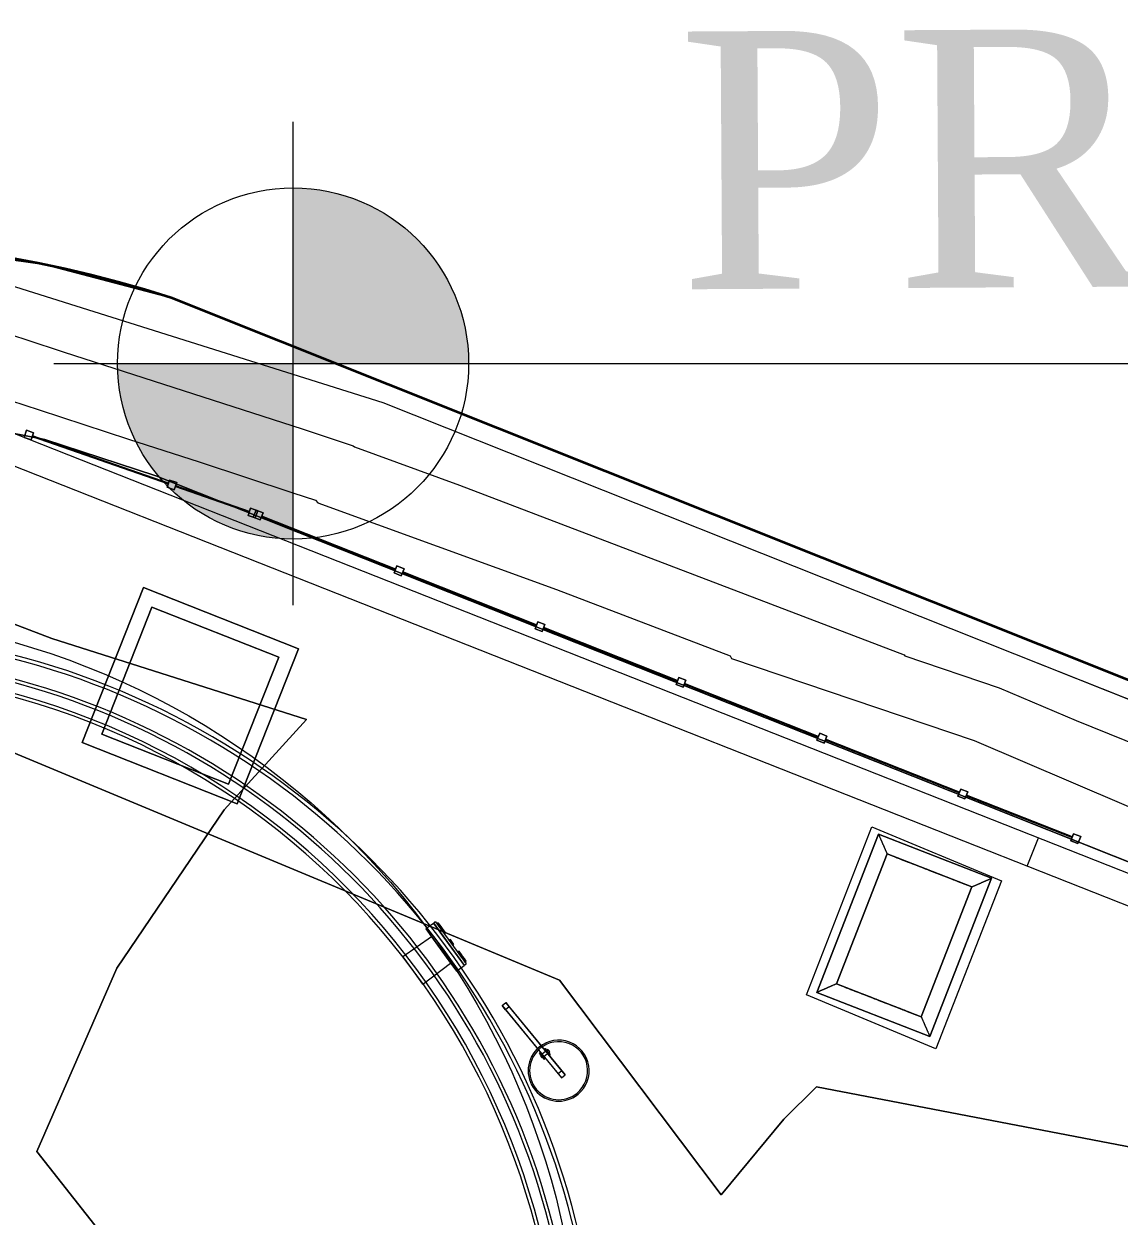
# Model space of a CAD drawing. Header units: metres. Extents: x -207 to 292, y -187 to 169.
# Drawn here: x -72.85 to -65.63, y 22.79 to 30.66 of the extents above; entities that cross this region are included whole.
import ezdxf

# ---------------------------------------------------------------- set-up
doc = ezdxf.new("R2010")
doc.units = ezdxf.units.M
for name, color, linetype, lineweight in [('A-FLOR', 7, 'Continuous', 9), ('A-GLAZ-CWMG', 7, 'Continuous', 9), ('C-TOPO', 7, 'Continuous', 9), ('C-TOPO-MAJR', 7, 'Continuous', 35), ('C-TOPO-MINR', 7, 'Continuous', 9), ('CERCO INTERIOR', 7, 'Continuous', 9), ('cota nivel', 7, 'Continuous', 9), ('EQUIPOS PIS', 7, 'Continuous', 9), ('P-SANR-FIXT', 7, 'Continuous', 9), ('solera', 7, 'Continuous', 35)]:
    doc.layers.add(name, color=color, linetype=linetype, lineweight=lineweight)
doc.layers.add('PR10-ARQ-PL-001-Emplazamiento-C-1_dwg', color=7, linetype='Continuous', lineweight=9, true_color=0x767676)
doc.layers.add('TEXTO', color=5, linetype='Continuous', lineweight=9, true_color=0x0000ff)
doc.styles.add('Times New Roman_3', font='times.ttf', dxfattribs={"height": 1.7})

# ---------------------------------------------------------------- blocks, each defined once
blk = doc.blocks.new('Quad Corner Mullion - 50x50 mm-2128574-PLANTA EMPLAZAMIENTO ACTUALIZADO')
at = {"layer": 'A-GLAZ-CWMG'}
for p, q in [((0.025, 0.025), (-0.025, 0.025)), ((-0.025, 0.025), (-0.025, -0.025)), ((0.025, -0.025), (0.025, 0.025)), ((-0.025, -0.025), (0.025, -0.025))]:
    blk.add_line(p, q, dxfattribs=at)
blk = doc.blocks.new('Quad Corner Mullion - 50x50 mm-2128575-PLANTA EMPLAZAMIENTO ACTUALIZADO')
at = {"layer": 'A-GLAZ-CWMG'}
for p, q in [((-0.025, -0.025), (-0.025, 0.025)), ((-0.025, 0.025), (0.025, 0.025)), ((0.025, 0.025), (0.025, -0.025)), ((0.025, -0.025), (-0.025, -0.025))]:
    blk.add_line(p, q, dxfattribs=at)
blk = doc.blocks.new('Circular Mullion - 5mm-2127248-PLANTA EMPLAZAMIENTO ACTUALIZADO')
at = {"layer": 'A-GLAZ-CWMG'}
for p, q in [((-107.6478, -45.3968), (-107.9974, -46.2801)), ((-107.6455, -45.3977), (-107.9951, -46.281)), ((-107.9951, -46.281), (-107.6455, -45.3977)), ((-107.9927, -46.2819), (-107.6432, -45.3986)), ((-107.6455, -45.3977), (-107.6478, -45.3968)), ((-107.6432, -45.3986), (-107.6455, -45.3977)), ((-107.9974, -46.2801), (-107.9951, -46.281)), ((-107.9951, -46.281), (-107.9927, -46.2819))]:
    blk.add_line(p, q, dxfattribs=at)
blk = doc.blocks.new('Circular Mullion - 5mm-2134687-PLANTA EMPLAZAMIENTO ACTUALIZADO')
at = {"layer": 'A-GLAZ-CWMG'}
for p, q in [((-66.6341, 25.5665), (-66.6351, 25.5642)), ((-66.6351, 25.5642), (-65.9361, 25.2876)), ((-66.6332, 25.5688), (-66.6341, 25.5665)), ((-65.9352, 25.2899), (-66.6341, 25.5665)), ((-66.6341, 25.5665), (-65.9352, 25.2899)), ((-65.9343, 25.2922), (-66.6332, 25.5688)), ((-65.9361, 25.2876), (-65.9352, 25.2899)), ((-65.9352, 25.2899), (-65.9343, 25.2922))]:
    blk.add_line(p, q, dxfattribs=at)
blk = doc.blocks.new('Rectangular Mullion - 50 x 50 mm-2128568-PLANTA EMPLAZAMIENTO ACTUALIZADO')
at = {"layer": 'A-GLAZ-CWMG'}
for p, q in [((0.025, 0.025), (-0.025, 0.025)), ((-0.025, 0.025), (-0.025, -0.025)), ((0.025, -0.025), (0.025, 0.025)), ((-0.025, -0.025), (0.025, -0.025))]:
    blk.add_line(p, q, dxfattribs=at)
blk = doc.blocks.new('Rectangular Mullion - 50 x 50 mm-2128569-PLANTA EMPLAZAMIENTO ACTUALIZADO')
at = {"layer": 'A-GLAZ-CWMG'}
for p, q in [((-0.025, -0.025), (-0.025, 0.025)), ((-0.025, 0.025), (0.025, 0.025)), ((0.025, 0.025), (0.025, -0.025)), ((0.025, -0.025), (-0.025, -0.025))]:
    blk.add_line(p, q, dxfattribs=at)
blk = doc.blocks.new('Quad Corner Mullion - 50x50 mm-2128572-PLANTA EMPLAZAMIENTO ACTUALIZADO')
at = {"layer": 'A-GLAZ-CWMG'}
for p, q in [((0.025, 0.025), (-0.025, 0.025)), ((-0.025, 0.025), (-0.025, -0.025)), ((0.025, -0.025), (0.025, 0.025)), ((-0.025, -0.025), (0.025, -0.025))]:
    blk.add_line(p, q, dxfattribs=at)
blk = doc.blocks.new('Quad Corner Mullion - 50x50 mm-2128573-PLANTA EMPLAZAMIENTO ACTUALIZADO')
at = {"layer": 'A-GLAZ-CWMG'}
for p, q in [((-0.025, -0.025), (-0.025, 0.025)), ((-0.025, 0.025), (0.025, 0.025)), ((0.025, 0.025), (0.025, -0.025)), ((0.025, -0.025), (-0.025, -0.025))]:
    blk.add_line(p, q, dxfattribs=at)
blk = doc.blocks.new('Circular Mullion - 5mm-2134485-PLANTA EMPLAZAMIENTO ACTUALIZADO')
at = {"layer": 'A-GLAZ-CWMG'}
for p, q in [((-71.8517, 27.6064), (-71.8525, 27.604)), ((-71.8525, 27.604), (-71.3658, 27.4347)), ((-71.8508, 27.6087), (-71.8517, 27.6064)), ((-71.365, 27.437), (-71.8517, 27.6064)), ((-71.8517, 27.6064), (-71.365, 27.437)), ((-71.3642, 27.4394), (-71.8508, 27.6087)), ((-71.3658, 27.4347), (-71.365, 27.437)), ((-71.365, 27.437), (-71.3642, 27.4394))]:
    blk.add_line(p, q, dxfattribs=at)
blk = doc.blocks.new('M_Tuberia Exterior 01 - M_Tuberia Exterior 01-2175267-PLANTA EMPLAZAMIENTO ACTUALIZADO')
at = {"layer": 'P-SANR-FIXT'}
for p, q in [((-0.0134, 0.0158), (-0.0488, 0.0158)), ((-0.0488, 0.0158), (-0.0488, -0.0158)), ((0.5335, 0.0158), (-0.0488, 0.0158)), ((-0.0134, -0.0158), (-0.0134, 0.0158)), ((0.5689, 0.0158), (-0.0134, 0.0158)), ((0.119, 0.0158), (0.119, 0.025)), ((0.119, 0.025), (0.169, 0.025)), ((0.169, 0.025), (0.119, 0.025)), ((0.119, 0.025), (0.119, 0.0158)), ((0.169, 0.0158), (0.119, 0.0158)), ((0.119, 0.0158), (0.169, 0.0158)), ((0.1347, 0.0305), (0.1347, 0.025)), ((0.1534, 0.0305), (0.1347, 0.0305)), ((0.1534, 0.0305), (0.1347, 0.0305)), ((0.1534, 0.025), (0.1347, 0.025)), ((0.1534, 0.025), (0.1347, 0.025)), ((0.1347, 0.0158), (0.1347, -0.0158)), ((0.1347, 0.0158), (0.1534, 0.0158)), ((0.1347, 0.0158), (0.1534, 0.0158)), ((0.1534, 0.025), (0.1534, 0.0305)), ((0.1534, -0.0158), (0.1534, 0.0158)), ((0.169, 0.025), (0.169, 0.0158)), ((0.169, 0.0158), (0.169, 0.025)), ((0.5335, -0.0158), (0.5335, 0.0158)), ((0.5335, 0.0158), (0.5689, 0.0158)), ((0.5689, 0.0158), (0.5689, -0.0158)), ((-0.0488, -0.0158), (-0.0134, -0.0158)), ((0.5335, -0.0158), (-0.0488, -0.0158)), ((-0.0134, -0.0158), (0.5689, -0.0158)), ((0.119, -0.025), (0.119, -0.0158)), ((0.119, -0.0158), (0.169, -0.0158)), ((0.169, -0.0158), (0.119, -0.0158)), ((0.119, -0.0158), (0.119, -0.025)), ((0.169, -0.025), (0.119, -0.025)), ((0.119, -0.025), (0.169, -0.025)), ((0.1534, -0.0158), (0.1347, -0.0158)), ((0.1534, -0.0158), (0.1347, -0.0158)), ((0.1347, -0.025), (0.1347, -0.0345)), ((0.1347, -0.025), (0.1534, -0.025)), ((0.1347, -0.025), (0.1534, -0.025)), ((0.1347, -0.0345), (0.1534, -0.0345)), ((0.1347, -0.0345), (0.1534, -0.0345)), ((0.1534, -0.0345), (0.1534, -0.025)), ((0.169, -0.0158), (0.169, -0.025)), ((0.169, -0.025), (0.169, -0.0158)), ((0.5689, -0.0158), (0.5335, -0.0158))]:
    blk.add_line(p, q, dxfattribs=at)
for radius, start, end in [(0.2013, 0, 180), (0.2013, 360, 180), (0.1913, 360, 180), (0.1913, 0, 180), (0.2013, 180, 0), (0.2013, 180, 360), (0.1913, 180, 360), (0.1913, 180, 0)]:
    blk.add_arc((0, 0), radius, start, end, dxfattribs=at)
blk = doc.blocks.new('M_Estanque-Terraza - M_Estanque-Terraza-2331352-PLANTA EMPLAZAMIENTO ACTUALIZADO')
at = {"layer": 'P-SANR-FIXT'}
for p, q in [((3.6169, -3.2808), (3.4623, -3.4409)), ((3.6169, -3.2808), (3.4623, -3.4409)), ((3.5412, -3.3623), (3.6169, -3.2808)), ((3.7793, -3.4431), (3.6169, -3.2808)), ((3.4623, -3.4409), (3.5412, -3.3623)), ((3.4623, -3.4409), (3.6302, -3.5975)), ((3.8256, -3.3968), (3.5855, -3.6454)), ((3.8256, -3.3968), (3.5855, -3.6454)), ((3.7793, -3.4431), (3.6302, -3.5975)), ((3.7793, -3.4431), (3.6302, -3.5975)), ((3.8698, -3.441), (3.6313, -3.688)), ((3.8698, -3.441), (3.6313, -3.688)), ((3.634, -3.6906), (3.8725, -3.4436)), ((3.634, -3.6906), (3.8725, -3.4436)), ((3.8817, -3.4528), (3.6435, -3.6994)), ((3.8817, -3.4528), (3.6435, -3.6994)), ((3.8256, -3.3968), (3.7793, -3.4431)), ((3.8698, -3.441), (3.8256, -3.3968)), ((3.8817, -3.4528), (3.8725, -3.4436)), ((3.8394, -3.4966), (3.8157, -3.5211)), ((3.8394, -3.4966), (3.8157, -3.5211)), ((3.8157, -3.5211), (3.8236, -3.5288)), ((3.8157, -3.5211), (3.8236, -3.5288)), ((3.8435, -3.4924), (3.8198, -3.5169)), ((3.8435, -3.4924), (3.8198, -3.5169)), ((3.8236, -3.5288), (3.8473, -3.5042)), ((3.8236, -3.5288), (3.8473, -3.5042)), ((3.8277, -3.5246), (3.8514, -3.5)), ((3.8277, -3.5246), (3.8514, -3.5)), ((3.8573, -3.478), (3.8434, -3.4924)), ((3.8434, -3.4924), (3.8514, -3.5)), ((3.8514, -3.5), (3.8435, -3.4924)), ((3.8514, -3.5), (3.8435, -3.4924)), ((3.8514, -3.5), (3.8653, -3.4857)), ((3.8712, -3.4636), (3.8573, -3.478)), ((3.8653, -3.4857), (3.8792, -3.4713)), ((3.8792, -3.4713), (3.8712, -3.4636)), ((3.6302, -3.5975), (3.5855, -3.6454)), ((3.7765, -3.5618), (3.7487, -3.5905)), ((3.7765, -3.5618), (3.7487, -3.5905)), ((3.7765, -3.5618), (3.7487, -3.5905)), ((3.7765, -3.5618), (3.7487, -3.5905)), ((3.7487, -3.5905), (3.7566, -3.5982)), ((3.7487, -3.5905), (3.7566, -3.5982)), ((3.7566, -3.5982), (3.7844, -3.5694)), ((3.7566, -3.5982), (3.7844, -3.5694)), ((3.7566, -3.5982), (3.7844, -3.5694)), ((3.7566, -3.5982), (3.7844, -3.5694)), ((3.7844, -3.5694), (3.7765, -3.5618)), ((3.7844, -3.5694), (3.7765, -3.5618)), ((3.5855, -3.6454), (3.6313, -3.688)), ((3.634, -3.6906), (3.6435, -3.6994)), ((3.6678, -3.6743), (3.6539, -3.6887)), ((3.6539, -3.6887), (3.6618, -3.6963)), ((3.6618, -3.6963), (3.6757, -3.6819)), ((3.6817, -3.6599), (3.6678, -3.6743)), ((3.6757, -3.6819), (3.6896, -3.6675)), ((3.7054, -3.6354), (3.6817, -3.6599)), ((3.7054, -3.6354), (3.6817, -3.6599)), ((3.6896, -3.6675), (3.6817, -3.6599)), ((3.6817, -3.6599), (3.6896, -3.6676)), ((3.6817, -3.6599), (3.6896, -3.6676)), ((3.7095, -3.6311), (3.6857, -3.6557)), ((3.7095, -3.6311), (3.6857, -3.6557)), ((3.6896, -3.6676), (3.7133, -3.643)), ((3.6896, -3.6676), (3.7133, -3.643)), ((3.6937, -3.6634), (3.7174, -3.6388)), ((3.6937, -3.6634), (3.7174, -3.6388)), ((3.7174, -3.6388), (3.7095, -3.6311)), ((3.7174, -3.6388), (3.7095, -3.6311))]:
    blk.add_line(p, q, dxfattribs=at)
for radius, start, end in [(4.9059, 180, 0), (4.8832, 180, 0), (5.1516, 223.86377, 0), (5.1516, 223.86377, 0), (5.1266, 223.88055, 0), (5.1266, 223.88055, 0), (4.9983, 223.96935, 0), (4.9755, 223.98556, 360)]:
    blk.add_arc((0, 0), radius, start, end, dxfattribs=at)
blk = doc.blocks.new('YADRAN_LASQUEMAS_ARQ_MO_002_TERRAZAS_rvt-1-PLANTA EMPLAZAMIENTO ACTUALIZADO')
at = {"layer": 'A-GLAZ-CWMG', "lineweight": 9}
for name, p, rotation in [('Quad Corner Mullion - 50x50 mm-2128574-PLANTA EMPLAZAMIENTO ACTUALIZADO', (-72.8197, 27.9432), 160.8149540690579), ('Quad Corner Mullion - 50x50 mm-2128575-PLANTA EMPLAZAMIENTO ACTUALIZADO', (-72.8197, 27.9432), 160.8149540690579), ('Circular Mullion - 5mm-2127248-PLANTA EMPLAZAMIENTO ACTUALIZADO', (-22.0242, -78.0229), 272.4049540690578), ('Circular Mullion - 5mm-2127248-PLANTA EMPLAZAMIENTO ACTUALIZADO', (-22.0242, -78.0229), 272.4049540690578), ('Circular Mullion - 5mm-2127248-PLANTA EMPLAZAMIENTO ACTUALIZADO', (-22.0242, -78.0229), 272.4049540690578), ('Circular Mullion - 5mm-2127248-PLANTA EMPLAZAMIENTO ACTUALIZADO', (-22.0242, -78.0229), 272.4049540690578), ('Quad Corner Mullion - 50x50 mm-2128574-PLANTA EMPLAZAMIENTO ACTUALIZADO', (-71.3066, 27.4155), 158.4099999999995), ('Quad Corner Mullion - 50x50 mm-2128575-PLANTA EMPLAZAMIENTO ACTUALIZADO', (-71.3066, 27.4155), 158.4099999999995), ('Circular Mullion - 5mm-2127248-PLANTA EMPLAZAMIENTO ACTUALIZADO', (-25.0023, -80.5888), 269.9999999999995), ('Circular Mullion - 5mm-2127248-PLANTA EMPLAZAMIENTO ACTUALIZADO', (-25.0023, -80.5888), 269.9999999999995), ('Circular Mullion - 5mm-2127248-PLANTA EMPLAZAMIENTO ACTUALIZADO', (-25.0023, -80.5888), 269.9999999999995), ('Circular Mullion - 5mm-2127248-PLANTA EMPLAZAMIENTO ACTUALIZADO', (-25.0023, -80.5888), 269.9999999999995), ('Circular Mullion - 5mm-2127248-PLANTA EMPLAZAMIENTO ACTUALIZADO', (-24.0725, -80.9567), 269.9999999999992), ('Circular Mullion - 5mm-2127248-PLANTA EMPLAZAMIENTO ACTUALIZADO', (-24.0725, -80.9567), 269.9999999999992), ('Circular Mullion - 5mm-2127248-PLANTA EMPLAZAMIENTO ACTUALIZADO', (-24.0725, -80.9567), 269.9999999999992), ('Circular Mullion - 5mm-2127248-PLANTA EMPLAZAMIENTO ACTUALIZADO', (-24.0725, -80.9567), 269.9999999999992), ('Circular Mullion - 5mm-2127248-PLANTA EMPLAZAMIENTO ACTUALIZADO', (-23.1427, -81.3247), 269.9999999999995), ('Circular Mullion - 5mm-2127248-PLANTA EMPLAZAMIENTO ACTUALIZADO', (-23.1427, -81.3247), 269.9999999999995), ('Circular Mullion - 5mm-2127248-PLANTA EMPLAZAMIENTO ACTUALIZADO', (-23.1427, -81.3247), 269.9999999999995), ('Circular Mullion - 5mm-2127248-PLANTA EMPLAZAMIENTO ACTUALIZADO', (-23.1427, -81.3247), 269.9999999999995), ('Circular Mullion - 5mm-2127248-PLANTA EMPLAZAMIENTO ACTUALIZADO', (-22.2128, -81.6927), 269.9999999999995), ('Circular Mullion - 5mm-2127248-PLANTA EMPLAZAMIENTO ACTUALIZADO', (-22.2128, -81.6927), 269.9999999999995), ('Circular Mullion - 5mm-2127248-PLANTA EMPLAZAMIENTO ACTUALIZADO', (-22.2128, -81.6927), 269.9999999999995), ('Circular Mullion - 5mm-2127248-PLANTA EMPLAZAMIENTO ACTUALIZADO', (-22.2128, -81.6927), 269.9999999999995), ('Circular Mullion - 5mm-2127248-PLANTA EMPLAZAMIENTO ACTUALIZADO', (-21.283, -82.0606), 269.9999999999992), ('Circular Mullion - 5mm-2127248-PLANTA EMPLAZAMIENTO ACTUALIZADO', (-21.283, -82.0606), 269.9999999999992), ('Circular Mullion - 5mm-2127248-PLANTA EMPLAZAMIENTO ACTUALIZADO', (-21.283, -82.0606), 269.9999999999992), ('Circular Mullion - 5mm-2127248-PLANTA EMPLAZAMIENTO ACTUALIZADO', (-21.283, -82.0606), 269.9999999999992)]:
    blk.add_blockref(name, p, dxfattribs=dict(at, rotation=rotation))
at = {"layer": 'A-GLAZ-CWMG', "lineweight": 9, "extrusion": (0, 0, -1)}
for name, p, rotation in [('Rectangular Mullion - 50 x 50 mm-2128568-PLANTA EMPLAZAMIENTO ACTUALIZADO', (71.8753, 27.6146), 199.1850459309422), ('Rectangular Mullion - 50 x 50 mm-2128569-PLANTA EMPLAZAMIENTO ACTUALIZADO', (71.8753, 27.6146), 199.1850459309422), ('Quad Corner Mullion - 50x50 mm-2128572-PLANTA EMPLAZAMIENTO ACTUALIZADO', (71.3414, 27.4288), 199.1850459309422), ('Quad Corner Mullion - 50x50 mm-2128573-PLANTA EMPLAZAMIENTO ACTUALIZADO', (71.3414, 27.4288), 199.1850459309422), ('Rectangular Mullion - 50 x 50 mm-2128568-PLANTA EMPLAZAMIENTO ACTUALIZADO', (70.3768, 27.0475), 201.5900000000006), ('Rectangular Mullion - 50 x 50 mm-2128569-PLANTA EMPLAZAMIENTO ACTUALIZADO', (70.3768, 27.0475), 201.5900000000006), ('Rectangular Mullion - 50 x 50 mm-2128568-PLANTA EMPLAZAMIENTO ACTUALIZADO', (69.4469, 26.6796), 201.5900000000006), ('Rectangular Mullion - 50 x 50 mm-2128569-PLANTA EMPLAZAMIENTO ACTUALIZADO', (69.4469, 26.6796), 201.5900000000006), ('Rectangular Mullion - 50 x 50 mm-2128568-PLANTA EMPLAZAMIENTO ACTUALIZADO', (68.5171, 26.3116), 201.5900000000006), ('Rectangular Mullion - 50 x 50 mm-2128569-PLANTA EMPLAZAMIENTO ACTUALIZADO', (68.5171, 26.3116), 201.5900000000006), ('Rectangular Mullion - 50 x 50 mm-2128568-PLANTA EMPLAZAMIENTO ACTUALIZADO', (67.5872, 25.9436), 201.5900000000006), ('Rectangular Mullion - 50 x 50 mm-2128569-PLANTA EMPLAZAMIENTO ACTUALIZADO', (67.5872, 25.9436), 201.5900000000006), ('Rectangular Mullion - 50 x 50 mm-2128568-PLANTA EMPLAZAMIENTO ACTUALIZADO', (66.6574, 25.5757), 201.5900000000006), ('Rectangular Mullion - 50 x 50 mm-2128569-PLANTA EMPLAZAMIENTO ACTUALIZADO', (66.6574, 25.5757), 201.5900000000006), ('Quad Corner Mullion - 50x50 mm-2128572-PLANTA EMPLAZAMIENTO ACTUALIZADO', (65.912, 25.2807), 201.5900000000006), ('Quad Corner Mullion - 50x50 mm-2128573-PLANTA EMPLAZAMIENTO ACTUALIZADO', (65.912, 25.2807), 201.5900000000006)]:
    blk.add_blockref(name, p, dxfattribs=dict(at, rotation=rotation))
at = {"layer": 'A-GLAZ-CWMG', "lineweight": 9}
for name in ['Circular Mullion - 5mm-2134485-PLANTA EMPLAZAMIENTO ACTUALIZADO', 'Circular Mullion - 5mm-2134485-PLANTA EMPLAZAMIENTO ACTUALIZADO', 'Circular Mullion - 5mm-2134485-PLANTA EMPLAZAMIENTO ACTUALIZADO', 'Circular Mullion - 5mm-2134485-PLANTA EMPLAZAMIENTO ACTUALIZADO', 'Circular Mullion - 5mm-2134687-PLANTA EMPLAZAMIENTO ACTUALIZADO', 'Circular Mullion - 5mm-2134687-PLANTA EMPLAZAMIENTO ACTUALIZADO', 'Circular Mullion - 5mm-2134687-PLANTA EMPLAZAMIENTO ACTUALIZADO', 'Circular Mullion - 5mm-2134687-PLANTA EMPLAZAMIENTO ACTUALIZADO']:
    blk.add_blockref(name, (0, 0), dxfattribs=at)
at = {"layer": 'P-SANR-FIXT', "lineweight": 9}
for name, p, rotation in [('M_Estanque-Terraza - M_Estanque-Terraza-2331352-PLANTA EMPLAZAMIENTO ACTUALIZADO', (-74.2068, 21.5044), 80.0659520337387), ('M_Tuberia Exterior 01 - M_Tuberia Exterior 01-2175267-PLANTA EMPLAZAMIENTO ACTUALIZADO', (-69.324, 23.7507), 129.4099999999997)]:
    blk.add_blockref(name, p, dxfattribs=dict(at, rotation=rotation))
blk = doc.blocks.new('PR10-ARQ-PL-001-Emplazamiento-C-1_dwg_M_Camara Rectangular - 1_10 x 1_10 x 1_00 x 0_05-360549-PLANTA EMPLAZAMIENTO-674646-PLANTA EMPLAZAMIENTO ACTUALIZADO')
at = {"layer": 'P-SANR-FIXT', "flags": 128}
for points in [[(0.55, 0.55), (-0.55, 0.55), (-0.55, -0.55), (0.55, -0.55), (0.55, 0.55), (0.55, -0.55), (-0.55, -0.55), (-0.55, 0.55)], [(0.45, 0.45), (-0.45, 0.45), (-0.45, -0.45), (0.45, -0.45), (0.45, 0.45), (0.45, -0.45), (-0.45, -0.45), (-0.45, 0.45)]]:
    blk.add_lwpolyline(points, close=True, dxfattribs=at)
blk = doc.blocks.new('PR10-ARQ-PL-001-Emplazamiento-C-1_dwg_M_Pediluvio - M_Pediluvio-365787-PLANTA EMPLAZAMIENTO-674649-PLANTA EMPLAZAMIENTO ACTUALIZADO')
at = {"layer": 'P-SANR-FIXT', "flags": 128}
for points in [[(-0.4, 0.56), (-0.4, -0.56), (-0.4, 0.56), (0.4, 0.56), (0.4, -0.56), (-0.4, -0.56), (0.4, -0.56), (0.4, 0.56)], [(0.2696, 0.46), (0.2804, 0.46), (0.3, 0.46), (-0.3, 0.46), (-0.2804, 0.46), (-0.2696, 0.46), (-0.25, 0.46), (-0.2304, 0.46), (-0.2196, 0.46), (-0.2, 0.46), (-0.1804, 0.46), (-0.1696, 0.46), (-0.15, 0.46), (-0.1304, 0.46), (-0.1196, 0.46), (-0.1, 0.46), (-0.0804, 0.46), (-0.0696, 0.46), (-0.05, 0.46), (-0.0304, 0.46), (-0.0196, 0.46), (0, 0.46), (0.0196, 0.46), (0.0304, 0.46), (0.05, 0.46), (0.0696, 0.46), (0.0804, 0.46), (0.1, 0.46), (0.1196, 0.46), (0.1304, 0.46), (0.15, 0.46), (0.1696, 0.46), (0.1804, 0.46), (0.2, 0.46), (0.2196, 0.46), (0.2304, 0.46), (0.25, 0.46)], [(-0.3, -0.46), (-0.3, 0.46), (-0.3, -0.46), (0.3, -0.46), (-0.3, -0.46), (-0.3, 0.46), (-0.3, -0.46), (0.3, -0.46), (0.3, 0.46), (-0.3, 0.46), (-0.3, -0.46), (-0.3, 0.46), (0.3, 0.46), (-0.3, 0.46), (0.3, 0.46), (0.3, -0.46)], [(0.3, -0.46), (0.3, 0.46), (0.3, -0.46), (0.3, 0.46)], [(0.2804, -0.46), (0.3, -0.46), (-0.3, -0.46), (-0.2804, -0.46), (-0.2696, -0.46), (-0.25, -0.46), (-0.2304, -0.46), (-0.2196, -0.46), (-0.2, -0.46), (-0.1804, -0.46), (-0.1696, -0.46), (-0.15, -0.46), (-0.1304, -0.46), (-0.1196, -0.46), (-0.1, -0.46), (-0.0804, -0.46), (-0.0696, -0.46), (-0.05, -0.46), (-0.0304, -0.46), (-0.0196, -0.46), (0, -0.46), (0.0196, -0.46), (0.0304, -0.46), (0.05, -0.46), (0.0696, -0.46), (0.0804, -0.46), (0.1, -0.46), (0.1196, -0.46), (0.1304, -0.46), (0.15, -0.46), (0.1696, -0.46), (0.1804, -0.46), (0.2, -0.46), (0.2196, -0.46), (0.2304, -0.46), (0.25, -0.46), (0.2696, -0.46)]]:
    blk.add_lwpolyline(points, close=True, dxfattribs=at)
at = {"layer": 'P-SANR-FIXT'}
for points, knots in [([(-0.4, 0.56), (-0.4, 0.56), (-0.3991, 0.5591), (-0.3963, 0.5563), (-0.3934, 0.5534), (-0.3904, 0.5504), (-0.3876, 0.5476), (-0.3846, 0.5446), (-0.3813, 0.5414), (-0.3778, 0.5378), (-0.375, 0.535), (-0.3721, 0.5321), (-0.3691, 0.5291), (-0.3661, 0.5261), (-0.363, 0.523), (-0.3598, 0.5198), (-0.3565, 0.5165), (-0.3533, 0.5133), (-0.35, 0.51), (-0.3467, 0.5067), (-0.3435, 0.5035), (-0.3402, 0.5002), (-0.337, 0.497), (-0.3339, 0.4939), (-0.3309, 0.4909), (-0.3279, 0.4879), (-0.325, 0.485), (-0.3222, 0.4822), (-0.3187, 0.4786), (-0.3154, 0.4754), (-0.3124, 0.4724), (-0.3096, 0.4696), (-0.3066, 0.4666), (-0.3037, 0.4637), (-0.3009, 0.4609), (-0.3, 0.46), (-0.3, 0.46)], [-1, -1, -1, -1, -0.916667, -0.875, -0.833333, -0.791667, -0.770833, -0.75, -0.708333, -0.6875, -0.666667, -0.645833, -0.625, -0.604167, -0.583333, -0.5625, -0.541667, -0.520833, -0.5, -0.479167, -0.458333, -0.4375, -0.416667, -0.395833, -0.375, -0.354167, -0.333333, -0.3125, -0.291667, -0.25, -0.229167, -0.208333, -0.166667, -0.125, -0.083333, 0, 0, 0, 0]), ([(0.3, 0.46), (0.3, 0.46), (0.3009, 0.4609), (0.3037, 0.4637), (0.3066, 0.4666), (0.3096, 0.4696), (0.3124, 0.4724), (0.3154, 0.4754), (0.3195, 0.4795), (0.324, 0.484), (0.3279, 0.4879), (0.3309, 0.4909), (0.3339, 0.4939), (0.337, 0.497), (0.3402, 0.5002), (0.3435, 0.5035), (0.3467, 0.5067), (0.35, 0.51), (0.3533, 0.5133), (0.3565, 0.5165), (0.3598, 0.5198), (0.363, 0.523), (0.3661, 0.5261), (0.3691, 0.5291), (0.3721, 0.5321), (0.375, 0.535), (0.3778, 0.5378), (0.3814, 0.5413), (0.3846, 0.5446), (0.3876, 0.5476), (0.3904, 0.5504), (0.3934, 0.5534), (0.3963, 0.5563), (0.3991, 0.5591), (0.4, 0.56), (0.4, 0.56)], [0, 0, 0, 0, 0.083333, 0.125, 0.166667, 0.208333, 0.229167, 0.25, 0.291667, 0.333333, 0.354167, 0.375, 0.395833, 0.416667, 0.4375, 0.458333, 0.479167, 0.5, 0.520833, 0.541667, 0.5625, 0.583333, 0.604167, 0.625, 0.645833, 0.666667, 0.6875, 0.708333, 0.75, 0.770833, 0.791667, 0.833333, 0.875, 0.916667, 1, 1, 1, 1]), ([(-0.3, -0.46), (-0.3, -0.46), (-0.3009, -0.4609), (-0.3037, -0.4637), (-0.3066, -0.4666), (-0.3096, -0.4696), (-0.3124, -0.4724), (-0.3154, -0.4754), (-0.3195, -0.4795), (-0.324, -0.484), (-0.3279, -0.4879), (-0.3309, -0.4909), (-0.3339, -0.4939), (-0.337, -0.497), (-0.3402, -0.5002), (-0.3435, -0.5035), (-0.3467, -0.5067), (-0.35, -0.51), (-0.3533, -0.5133), (-0.3565, -0.5165), (-0.3598, -0.5198), (-0.363, -0.523), (-0.3661, -0.5261), (-0.3691, -0.5291), (-0.3721, -0.5321), (-0.375, -0.535), (-0.3778, -0.5378), (-0.3814, -0.5413), (-0.3846, -0.5446), (-0.3876, -0.5476), (-0.3904, -0.5504), (-0.3934, -0.5534), (-0.3963, -0.5563), (-0.3991, -0.5591), (-0.4, -0.56), (-0.4, -0.56)], [0, 0, 0, 0, 0.083333, 0.125, 0.166667, 0.208333, 0.229167, 0.25, 0.291667, 0.333333, 0.354167, 0.375, 0.395833, 0.416667, 0.4375, 0.458333, 0.479167, 0.5, 0.520833, 0.541667, 0.5625, 0.583333, 0.604167, 0.625, 0.645833, 0.666667, 0.6875, 0.708333, 0.75, 0.770833, 0.791667, 0.833333, 0.875, 0.916667, 1, 1, 1, 1]), ([(0.3, -0.46), (0.3, -0.46), (0.3009, -0.4609), (0.3037, -0.4637), (0.3066, -0.4666), (0.3096, -0.4696), (0.3124, -0.4724), (0.3154, -0.4754), (0.3195, -0.4795), (0.324, -0.484), (0.3279, -0.4879), (0.3309, -0.4909), (0.3339, -0.4939), (0.337, -0.497), (0.3402, -0.5002), (0.3435, -0.5035), (0.3467, -0.5067), (0.35, -0.51), (0.3533, -0.5133), (0.3565, -0.5165), (0.3598, -0.5198), (0.363, -0.523), (0.3661, -0.5261), (0.3691, -0.5291), (0.3721, -0.5321), (0.375, -0.535), (0.3778, -0.5378), (0.3813, -0.5414), (0.3846, -0.5446), (0.3876, -0.5476), (0.3904, -0.5504), (0.3934, -0.5534), (0.3963, -0.5563), (0.3991, -0.5591), (0.4, -0.56), (0.4, -0.56)], [0, 0, 0, 0, 0.083333, 0.125, 0.166667, 0.208333, 0.229167, 0.25, 0.291667, 0.333333, 0.354167, 0.375, 0.395833, 0.416667, 0.4375, 0.458333, 0.479167, 0.5, 0.520833, 0.541667, 0.5625, 0.583333, 0.604167, 0.625, 0.645833, 0.666667, 0.6875, 0.708333, 0.75, 0.770833, 0.791667, 0.833333, 0.875, 0.916667, 1, 1, 1, 1])]:
    blk.add_open_spline(points, degree=3, knots=knots, dxfattribs=at)
blk = doc.blocks.new('PR10-ARQ-PL-001-Emplazamiento-C-1_dwg-674643-PLANTA EMPLAZAMIENTO ACTUALIZADO')
at = {"layer": 'cota nivel'}
h = blk.add_hatch(color=256, dxfattribs=at)
h.paths.add_polyline_path([(-71.076, 28.415), (-69.9179, 28.415), (-69.9264, 28.5546), (-69.9516, 28.6921), (-69.9932, 28.8257), (-70.0506, 28.9532), (-70.1229, 29.0729), (-70.2092, 29.1829), (-70.3081, 29.2818), (-70.4181, 29.3681), (-70.5378, 29.4404), (-70.6653, 29.4978), (-70.7989, 29.5394), (-70.9364, 29.5646), (-71.076, 29.5731)])
h.paths.add_polyline_path([(-71.076, 27.2569), (-71.076, 28.415), (-72.2341, 28.415), (-72.2256, 28.2754), (-72.2004, 28.1379), (-72.1588, 28.0043), (-72.1014, 27.8768), (-72.0291, 27.7571), (-71.9428, 27.6471), (-71.844, 27.5482), (-71.7339, 27.4619), (-71.6142, 27.3896), (-71.4867, 27.3322), (-71.3531, 27.2906), (-71.2156, 27.2654)])
at = {"layer": 'A-FLOR', "flags": 128}
blk.add_lwpolyline([(-67.6888, 24.2504), (-67.2569, 25.3592), (-66.4029, 25.0032), (-66.8348, 23.8944)], close=True, dxfattribs=at)
at = {"layer": 'C-TOPO', "flags": 128}
for points in [[(-51.2795, 20.6197), (-67.4938, 27.0954), (-69.6431, 27.9538), (-71.3919, 28.6522), (-71.8808, 28.8475), (-72.7157, 29.0669), (-73.5701, 29.1904)], [(-51.2795, 20.6197), (-67.4938, 27.0954), (-69.6431, 27.9538), (-71.3919, 28.6522), (-71.8808, 28.8475), (-72.7157, 29.0669), (-73.5701, 29.1904)], [(-43.2795, 16.487), (-45.8128, 18.344), (-66.3133, 26.497), (-70.4823, 28.155), (-72.9056, 28.918), (-74.8614, 28.974), (-76.9006, 28.411), (-78.1499, 27.746), (-78.7315, 27.377), (-79.8453, 26.541), (-80.8405, 25.228), (-81.7786, 22.997), (-82.6655, 20.879), (-107.9388, -43.26)], [(-72.9499, 27.9609), (-72.715, 27.9142), (-71.9825, 27.6738), (-71.2563, 27.3857), (-71.0916, 27.3204), (-71.0409, 27.3003), (-68.9175, 26.4579), (-66.7434, 25.5954), (-64.7573, 24.8075)], [(-64.7573, 24.8075), (-66.7434, 25.5954), (-68.9175, 26.4579), (-71.0409, 27.3003), (-71.0916, 27.3204), (-71.2563, 27.3857), (-71.9825, 27.6738), (-72.715, 27.9142), (-72.9499, 27.9609)]]:
    blk.add_lwpolyline(points, dxfattribs=at)
at = {"layer": 'C-TOPO-MAJR', "color": 1, "lineweight": 9, "true_color": 0xff0000, "flags": 128}
for points in [[(-72.9204, 28.5989), (-72.84, 28.5724), (-72.5875, 28.4893), (-71.0172, 27.9835), (-70.7448, 27.8941), (-70.6791, 27.8724), (-70.6718, 27.865), (-69.9782, 27.6131), (-67.0433, 26.4934), (-67.0393, 26.4861), (-66.4182, 26.2763), (-65.9104, 26.0596), (-64.4067, 25.4543)], [(-48.6437, 9.5239), (-68.1109, 17.305), (-72.7661, 23.2179), (-72.2389, 24.4263), (-71.53, 25.4716), (-70.9872, 26.0677), (-72.6684, 26.6011), (-73.895, 27.0698)]]:
    blk.add_lwpolyline(points, dxfattribs=at)
at = {"layer": 'C-TOPO-MINR', "color": 9, "true_color": 0xc0c0c0, "flags": 128}
for points in [[(-72.9402, 28.1716), (-72.7521, 28.1096), (-72.1616, 27.9151), (-71.6969, 27.7654), (-71.0785, 27.5625), (-70.9291, 27.5132), (-70.9127, 27.4965), (-69.3374, 26.9244), (-68.1927, 26.4877), (-68.1825, 26.4689), (-66.5833, 25.9287), (-65.276, 25.3707)], [(-64.0956, 22.9667), (-67.6233, 23.6439), (-67.8374, 23.4301), (-68.2519, 22.9311), (-69.3187, 24.3469), (-75.5178, 26.9288)]]:
    blk.add_lwpolyline(points, dxfattribs=at)
at = {"layer": 'CERCO INTERIOR'}
blk.add_line((-66.2324, 25.1007), (-66.1588, 25.2869), dxfattribs=at)
at = {"layer": 'CERCO INTERIOR', "flags": 128}
blk.add_lwpolyline([(-43.8501, 6.1928), (-70.4226, -61.1085), (-71.6346, -63.4676), (-73.5279, -65.1069), (-75.9792, -65.979), (-78.5661, -65.7792), (-105.4009, -55.1206), (-107.4035, -53.5117), (-108.6118, -51.2683), (-108.7585, -48.6564), (-108.2451, -46.181), (-80.7154, 23.3595), (-79.5768, 25.6151), (-77.8364, 27.1497), (-75.5964, 28.0668), (-72.9859, 27.9815), (-46.0119, 17.335), (-43.9968, 15.6817), (-42.7375, 13.6508), (-42.3385, 11.1388), (-42.9762, 8.6573)], close=True, dxfattribs=at)
blk.add_lwpolyline([(-108.0592, -46.2546), (-80.5328, 23.2775), (-79.4156, 25.4906), (-77.7294, 26.9774), (-75.5602, 27.8655), (-73.027, 27.7828), (-46.1145, 17.1605), (-44.1493, 15.5481), (-42.9287, 13.5796), (-42.5425, 11.1484), (-43.1677, 8.7157), (-44.0386, 6.2597)], dxfattribs=at)
at = {"layer": 'cota nivel'}
for p, q in [((-71.076, 26.8204), (-71.076, 30.0094)), ((-72.6558, 28.415), (-61.7003, 28.415))]:
    blk.add_line(p, q, dxfattribs=at)
blk.add_circle((-71.076, 28.415), 1.1581, dxfattribs=at)
at = {"layer": 'EQUIPOS PIS'}
blk.add_circle((-74.3263, 21.6248), 5.1472, dxfattribs=at)
at = {"layer": 'solera'}
blk.add_line((-45.829, 18.443), (-71.8808, 28.8475), dxfattribs=at)
blk.add_arc((-74.2314, 21.6005), 7.6187, 72.02908, 156.47554, dxfattribs=at)
for name, p, rotation in [('PR10-ARQ-PL-001-Emplazamiento-C-1_dwg_M_Camara Rectangular - 1_10 x 1_10 x 1_00 x 0_05-360549-PLANTA EMPLAZAMIENTO-674646-PLANTA EMPLAZAMIENTO ACTUALIZADO', (-71.7548, 26.2241), 68.4218004970999), ('PR10-ARQ-PL-001-Emplazamiento-C-1_dwg_M_Pediluvio - M_Pediluvio-365787-PLANTA EMPLAZAMIENTO-674649-PLANTA EMPLAZAMIENTO ACTUALIZADO', (-67.0443, 24.6432), 338.7147377142049)]:
    blk.add_blockref(name, p, dxfattribs=dict(rotation=rotation))
at = {"layer": 'TEXTO', "insert": (-68.545, 30.604), "char_height": 1.7, "width": 6.813149, "attachment_point": 1, "rotation": 0.34316, "line_spacing_factor": 1.029793, "style": 'Times New Roman_3'}
blk.add_mtext('PR16', dxfattribs=at)
blk = doc.blocks.new('M_Camara Rectangular - 1_10 x 1_10 x 1_00 x 0_05-360549-PLANTA EMPLAZAMIENTO ACTUALIZADO')
at = {"layer": 'P-SANR-FIXT'}
for p, q in [((0.55, 0.55), (-0.55, 0.55)), ((-0.55, 0.55), (-0.55, -0.55)), ((-0.55, -0.55), (-0.55, 0.55)), ((-0.55, 0.55), (0.55, 0.55)), ((0.55, -0.55), (0.55, 0.55)), ((0.55, 0.55), (0.55, -0.55)), ((0.45, 0.45), (-0.45, 0.45)), ((-0.45, 0.45), (-0.45, -0.45)), ((-0.45, -0.45), (-0.45, 0.45)), ((-0.45, 0.45), (0.45, 0.45)), ((0.45, -0.45), (0.45, 0.45)), ((0.45, 0.45), (0.45, -0.45)), ((-0.45, -0.45), (0.45, -0.45)), ((0.45, -0.45), (-0.45, -0.45)), ((-0.55, -0.55), (0.55, -0.55)), ((0.55, -0.55), (-0.55, -0.55))]:
    blk.add_line(p, q, dxfattribs=at)
blk = doc.blocks.new('M_Pediluvio - M_Pediluvio-365787-PLANTA EMPLAZAMIENTO ACTUALIZADO')
at = {"layer": 'P-SANR-FIXT'}
for p, q in [((0.4, 0.56), (-0.4, 0.56)), ((-0.4, 0.56), (-0.4, -0.56)), ((-0.4, 0.56), (-0.4, -0.56)), ((0.4, 0.56), (-0.4, 0.56)), ((0.4, -0.56), (0.4, 0.56)), ((0.4, -0.56), (0.4, 0.56)), ((0.3, 0.46), (-0.3, 0.46)), ((-0.3, 0.46), (-0.2804, 0.46)), ((-0.3, 0.46), (-0.3, -0.46)), ((-0.3, 0.46), (-0.3, -0.46)), ((-0.3, 0.46), (0.3, 0.46)), ((0.3, 0.46), (-0.3, 0.46)), ((-0.3, -0.46), (-0.3, 0.46)), ((-0.3, 0.46), (-0.3, -0.46)), ((-0.3, 0.46), (0.3, 0.46)), ((-0.3, -0.46), (-0.3, 0.46)), ((-0.3, 0.46), (0.3, 0.46)), ((-0.3, 0.46), (-0.3, -0.46)), ((-0.2804, 0.46), (-0.2696, 0.46)), ((-0.2696, 0.46), (-0.25, 0.46)), ((-0.25, 0.46), (-0.2304, 0.46)), ((-0.2196, 0.46), (-0.2304, 0.46)), ((-0.2196, 0.46), (-0.2, 0.46)), ((-0.2, 0.46), (-0.1804, 0.46)), ((-0.1804, 0.46), (-0.1696, 0.46)), ((-0.1696, 0.46), (-0.15, 0.46)), ((-0.15, 0.46), (-0.1304, 0.46)), ((-0.1196, 0.46), (-0.1304, 0.46)), ((-0.1196, 0.46), (-0.1, 0.46)), ((-0.1, 0.46), (-0.0804, 0.46)), ((-0.0804, 0.46), (-0.0696, 0.46)), ((-0.0696, 0.46), (-0.05, 0.46)), ((-0.05, 0.46), (-0.0304, 0.46)), ((-0.0196, 0.46), (-0.0304, 0.46)), ((-0.0196, 0.46), (0, 0.46)), ((0, 0.46), (0.0196, 0.46)), ((0.0196, 0.46), (0.0304, 0.46)), ((0.0304, 0.46), (0.05, 0.46)), ((0.05, 0.46), (0.0696, 0.46)), ((0.0804, 0.46), (0.0696, 0.46)), ((0.0804, 0.46), (0.1, 0.46)), ((0.1, 0.46), (0.1196, 0.46)), ((0.1196, 0.46), (0.1304, 0.46)), ((0.1304, 0.46), (0.15, 0.46)), ((0.15, 0.46), (0.1696, 0.46)), ((0.1804, 0.46), (0.1696, 0.46)), ((0.1804, 0.46), (0.2, 0.46)), ((0.2, 0.46), (0.2196, 0.46)), ((0.2196, 0.46), (0.2304, 0.46)), ((0.2304, 0.46), (0.25, 0.46)), ((0.25, 0.46), (0.2696, 0.46)), ((0.2804, 0.46), (0.2696, 0.46)), ((0.2804, 0.46), (0.3, 0.46)), ((0.3, 0.46), (0.3, -0.46)), ((0.3, 0.46), (0.3, -0.46)), ((0.3, 0.46), (0.3, -0.46)), ((0.3, 0.46), (0.3, -0.46)), ((0.3, 0.46), (0.3, -0.46)), ((0.3, 0.46), (0.3, -0.46)), ((-0.2804, -0.46), (-0.3, -0.46)), ((-0.3, -0.46), (0.3, -0.46)), ((-0.3, -0.46), (0.3, -0.46)), ((0.3, -0.46), (-0.3, -0.46)), ((0.3, -0.46), (-0.3, -0.46)), ((0.3, -0.46), (-0.3, -0.46)), ((-0.2696, -0.46), (-0.2804, -0.46)), ((-0.25, -0.46), (-0.2696, -0.46)), ((-0.2304, -0.46), (-0.25, -0.46)), ((-0.2304, -0.46), (-0.2196, -0.46)), ((-0.2, -0.46), (-0.2196, -0.46)), ((-0.1804, -0.46), (-0.2, -0.46)), ((-0.1696, -0.46), (-0.1804, -0.46)), ((-0.15, -0.46), (-0.1696, -0.46)), ((-0.1304, -0.46), (-0.15, -0.46)), ((-0.1304, -0.46), (-0.1196, -0.46)), ((-0.1, -0.46), (-0.1196, -0.46)), ((-0.0804, -0.46), (-0.1, -0.46)), ((-0.0696, -0.46), (-0.0804, -0.46)), ((-0.05, -0.46), (-0.0696, -0.46)), ((-0.0304, -0.46), (-0.05, -0.46)), ((-0.0304, -0.46), (-0.0196, -0.46)), ((0, -0.46), (-0.0196, -0.46)), ((0.0196, -0.46), (0, -0.46)), ((0.0304, -0.46), (0.0196, -0.46)), ((0.05, -0.46), (0.0304, -0.46)), ((0.0696, -0.46), (0.05, -0.46)), ((0.0696, -0.46), (0.0804, -0.46)), ((0.1, -0.46), (0.0804, -0.46)), ((0.1196, -0.46), (0.1, -0.46)), ((0.1304, -0.46), (0.1196, -0.46)), ((0.15, -0.46), (0.1304, -0.46)), ((0.1696, -0.46), (0.15, -0.46)), ((0.1696, -0.46), (0.1804, -0.46)), ((0.2, -0.46), (0.1804, -0.46)), ((0.2196, -0.46), (0.2, -0.46)), ((0.2304, -0.46), (0.2196, -0.46)), ((0.25, -0.46), (0.2304, -0.46)), ((0.2696, -0.46), (0.25, -0.46)), ((0.2696, -0.46), (0.2804, -0.46)), ((0.3, -0.46), (0.2804, -0.46)), ((-0.4, -0.56), (0.4, -0.56)), ((-0.4, -0.56), (0.4, -0.56))]:
    blk.add_line(p, q, dxfattribs=at)
for points, knots in [([(-0.4, 0.56), (-0.4, 0.56), (-0.3991, 0.5591), (-0.3963, 0.5563), (-0.3934, 0.5534), (-0.3904, 0.5504), (-0.3876, 0.5476), (-0.3846, 0.5446), (-0.3813, 0.5414), (-0.3778, 0.5378), (-0.375, 0.535), (-0.3721, 0.5321), (-0.3691, 0.5291), (-0.3661, 0.5261), (-0.363, 0.523), (-0.3598, 0.5198), (-0.3565, 0.5165), (-0.3533, 0.5133), (-0.35, 0.51), (-0.3467, 0.5067), (-0.3435, 0.5035), (-0.3402, 0.5002), (-0.337, 0.497), (-0.3339, 0.4939), (-0.3309, 0.4909), (-0.3279, 0.4879), (-0.325, 0.485), (-0.3222, 0.4822), (-0.3187, 0.4786), (-0.3154, 0.4754), (-0.3124, 0.4724), (-0.3096, 0.4696), (-0.3066, 0.4666), (-0.3037, 0.4637), (-0.3009, 0.4609), (-0.3, 0.46), (-0.3, 0.46)], [-1, -1, -1, -1, -0.916667, -0.875, -0.833333, -0.791667, -0.770833, -0.75, -0.708333, -0.6875, -0.666667, -0.645833, -0.625, -0.604167, -0.583333, -0.5625, -0.541667, -0.520833, -0.5, -0.479167, -0.458333, -0.4375, -0.416667, -0.395833, -0.375, -0.354167, -0.333333, -0.3125, -0.291667, -0.25, -0.229167, -0.208333, -0.166667, -0.125, -0.083333, 0, 0, 0, 0]), ([(0.3, 0.46), (0.3, 0.46), (0.3009, 0.4609), (0.3037, 0.4637), (0.3066, 0.4666), (0.3096, 0.4696), (0.3124, 0.4724), (0.3154, 0.4754), (0.3195, 0.4795), (0.324, 0.484), (0.3279, 0.4879), (0.3309, 0.4909), (0.3339, 0.4939), (0.337, 0.497), (0.3402, 0.5002), (0.3435, 0.5035), (0.3467, 0.5067), (0.35, 0.51), (0.3533, 0.5133), (0.3565, 0.5165), (0.3598, 0.5198), (0.363, 0.523), (0.3661, 0.5261), (0.3691, 0.5291), (0.3721, 0.5321), (0.375, 0.535), (0.3778, 0.5378), (0.3814, 0.5413), (0.3846, 0.5446), (0.3876, 0.5476), (0.3904, 0.5504), (0.3934, 0.5534), (0.3963, 0.5563), (0.3991, 0.5591), (0.4, 0.56), (0.4, 0.56)], [0, 0, 0, 0, 0.083333, 0.125, 0.166667, 0.208333, 0.229167, 0.25, 0.291667, 0.333333, 0.354167, 0.375, 0.395833, 0.416667, 0.4375, 0.458333, 0.479167, 0.5, 0.520833, 0.541667, 0.5625, 0.583333, 0.604167, 0.625, 0.645833, 0.666667, 0.6875, 0.708333, 0.75, 0.770833, 0.791667, 0.833333, 0.875, 0.916667, 1, 1, 1, 1]), ([(-0.3, -0.46), (-0.3, -0.46), (-0.3009, -0.4609), (-0.3037, -0.4637), (-0.3066, -0.4666), (-0.3096, -0.4696), (-0.3124, -0.4724), (-0.3154, -0.4754), (-0.3195, -0.4795), (-0.324, -0.484), (-0.3279, -0.4879), (-0.3309, -0.4909), (-0.3339, -0.4939), (-0.337, -0.497), (-0.3402, -0.5002), (-0.3435, -0.5035), (-0.3467, -0.5067), (-0.35, -0.51), (-0.3533, -0.5133), (-0.3565, -0.5165), (-0.3598, -0.5198), (-0.363, -0.523), (-0.3661, -0.5261), (-0.3691, -0.5291), (-0.3721, -0.5321), (-0.375, -0.535), (-0.3778, -0.5378), (-0.3814, -0.5413), (-0.3846, -0.5446), (-0.3876, -0.5476), (-0.3904, -0.5504), (-0.3934, -0.5534), (-0.3963, -0.5563), (-0.3991, -0.5591), (-0.4, -0.56), (-0.4, -0.56)], [0, 0, 0, 0, 0.083333, 0.125, 0.166667, 0.208333, 0.229167, 0.25, 0.291667, 0.333333, 0.354167, 0.375, 0.395833, 0.416667, 0.4375, 0.458333, 0.479167, 0.5, 0.520833, 0.541667, 0.5625, 0.583333, 0.604167, 0.625, 0.645833, 0.666667, 0.6875, 0.708333, 0.75, 0.770833, 0.791667, 0.833333, 0.875, 0.916667, 1, 1, 1, 1]), ([(0.3, -0.46), (0.3, -0.46), (0.3009, -0.4609), (0.3037, -0.4637), (0.3066, -0.4666), (0.3096, -0.4696), (0.3124, -0.4724), (0.3154, -0.4754), (0.3195, -0.4795), (0.324, -0.484), (0.3279, -0.4879), (0.3309, -0.4909), (0.3339, -0.4939), (0.337, -0.497), (0.3402, -0.5002), (0.3435, -0.5035), (0.3467, -0.5067), (0.35, -0.51), (0.3533, -0.5133), (0.3565, -0.5165), (0.3598, -0.5198), (0.363, -0.523), (0.3661, -0.5261), (0.3691, -0.5291), (0.3721, -0.5321), (0.375, -0.535), (0.3778, -0.5378), (0.3813, -0.5414), (0.3846, -0.5446), (0.3876, -0.5476), (0.3904, -0.5504), (0.3934, -0.5534), (0.3963, -0.5563), (0.3991, -0.5591), (0.4, -0.56), (0.4, -0.56)], [0, 0, 0, 0, 0.083333, 0.125, 0.166667, 0.208333, 0.229167, 0.25, 0.291667, 0.333333, 0.354167, 0.375, 0.395833, 0.416667, 0.4375, 0.458333, 0.479167, 0.5, 0.520833, 0.541667, 0.5625, 0.583333, 0.604167, 0.625, 0.645833, 0.666667, 0.6875, 0.708333, 0.75, 0.770833, 0.791667, 0.833333, 0.875, 0.916667, 1, 1, 1, 1])]:
    blk.add_open_spline(points, degree=3, knots=knots, dxfattribs=at)

msp = doc.modelspace()

# ---------------------------------------------------------------- linework, layer by layer
at = {"layer": 'A-FLOR'}
for p, q in [((-67.6888, 24.2504), (-67.2569, 25.3592)), ((-67.2569, 25.3592), (-66.4029, 25.0032)), ((-66.4029, 25.0032), (-66.8348, 23.8944)), ((-66.8348, 23.8944), (-67.6888, 24.2504))]:
    msp.add_line(p, q, dxfattribs=at)
at = {"layer": 'C-TOPO'}
for p, q in [((-72.7157, 29.0669), (-73.5701, 29.1904)), ((-73.5701, 29.1904), (-72.7157, 29.0669)), ((-71.8808, 28.8475), (-72.7157, 29.0669)), ((-72.7157, 29.0669), (-71.8808, 28.8475)), ((-70.4823, 28.155), (-72.9056, 28.918)), ((-71.3919, 28.6522), (-71.8808, 28.8475)), ((-71.8808, 28.8475), (-71.3919, 28.6522)), ((-69.6431, 27.9538), (-71.3919, 28.6522)), ((-71.3919, 28.6522), (-69.6431, 27.9538)), ((-66.3133, 26.497), (-70.4823, 28.155)), ((-72.9499, 27.9609), (-72.715, 27.9142)), ((-72.715, 27.9142), (-72.9499, 27.9609)), ((-67.4938, 27.0954), (-69.6431, 27.9538)), ((-69.6431, 27.9538), (-67.4938, 27.0954)), ((-72.715, 27.9142), (-71.9825, 27.6738)), ((-71.9825, 27.6738), (-72.715, 27.9142)), ((-71.9825, 27.6738), (-71.2563, 27.3857)), ((-71.2563, 27.3857), (-71.9825, 27.6738)), ((-71.2563, 27.3857), (-71.0916, 27.3204)), ((-71.0916, 27.3204), (-71.2563, 27.3857)), ((-71.0916, 27.3204), (-71.0409, 27.3003)), ((-71.0409, 27.3003), (-71.0916, 27.3204)), ((-71.0409, 27.3003), (-68.9175, 26.4579)), ((-68.9175, 26.4579), (-71.0409, 27.3003)), ((-51.2795, 20.6197), (-67.4938, 27.0954)), ((-67.4938, 27.0954), (-51.2795, 20.6197)), ((-68.9175, 26.4579), (-66.7434, 25.5954)), ((-66.7434, 25.5954), (-68.9175, 26.4579)), ((-45.8128, 18.344), (-66.3133, 26.497)), ((-66.7434, 25.5954), (-64.7573, 24.8075)), ((-64.7573, 24.8075), (-66.7434, 25.5954))]:
    msp.add_line(p, q, dxfattribs=at)
at = {"layer": 'C-TOPO-MAJR', "color": 1, "lineweight": 9, "true_color": 0xff0000, "flags": 128}
for points in [[(-77.3129, 28.5549), (-77.0852, 28.4537), (-76.589, 28.233), (-76.1204, 28.0246), (-75.8829, 27.919), (-75.6736, 27.81), (-75.2407, 27.5846), (-74.8024, 27.3565), (-73.895, 27.0698), (-72.6684, 26.6011), (-70.9872, 26.0677), (-71.53, 25.4716), (-72.2389, 24.4263), (-72.7661, 23.2179), (-68.1109, 17.305), (-48.6437, 9.5239)], [(-72.9204, 28.5989), (-72.84, 28.5724), (-72.5875, 28.4893), (-71.0172, 27.9835), (-70.7448, 27.8941), (-70.6791, 27.8724), (-70.6718, 27.865), (-69.9782, 27.6131), (-67.0433, 26.4934), (-67.0393, 26.4861), (-66.4182, 26.2763), (-65.9104, 26.0596), (-64.4067, 25.4543)]]:
    msp.add_lwpolyline(points, dxfattribs=at)
at = {"layer": 'C-TOPO-MINR', "color": 9, "true_color": 0xc0c0c0, "flags": 128}
for points in [[(-72.9402, 28.1716), (-72.7521, 28.1096), (-72.1616, 27.9151), (-71.6969, 27.7654), (-71.0785, 27.5625), (-70.9291, 27.5132), (-70.9127, 27.4965), (-69.3374, 26.9244), (-68.1927, 26.4877), (-68.1825, 26.4689), (-66.5833, 25.9287), (-65.276, 25.3707)], [(-75.5178, 26.9288), (-69.3187, 24.3469), (-68.2519, 22.9311), (-67.8374, 23.4301), (-67.6233, 23.6439), (-64.0956, 22.9667)]]:
    msp.add_lwpolyline(points, dxfattribs=at)

# ---------------------------------------------------------------- block references
at = {"lineweight": 5}
msp.add_blockref('YADRAN_LASQUEMAS_ARQ_MO_002_TERRAZAS_rvt-1-PLANTA EMPLAZAMIENTO ACTUALIZADO', (0, 0), dxfattribs=at)
at = {"layer": 'P-SANR-FIXT'}
for name, p, rotation in [('M_Camara Rectangular - 1_10 x 1_10 x 1_00 x 0_05-360549-PLANTA EMPLAZAMIENTO ACTUALIZADO', (-71.7548, 26.2241), 68.4218004970999), ('M_Pediluvio - M_Pediluvio-365787-PLANTA EMPLAZAMIENTO ACTUALIZADO', (-67.0443, 24.6432), 338.7147377142049)]:
    msp.add_blockref(name, p, dxfattribs=dict(at, rotation=rotation))
at = {"layer": 'PR10-ARQ-PL-001-Emplazamiento-C-1_dwg', "color": 7}
msp.add_blockref('PR10-ARQ-PL-001-Emplazamiento-C-1_dwg-674643-PLANTA EMPLAZAMIENTO ACTUALIZADO', (0, 0), dxfattribs=at)

doc.saveas('drawing.dxf')
